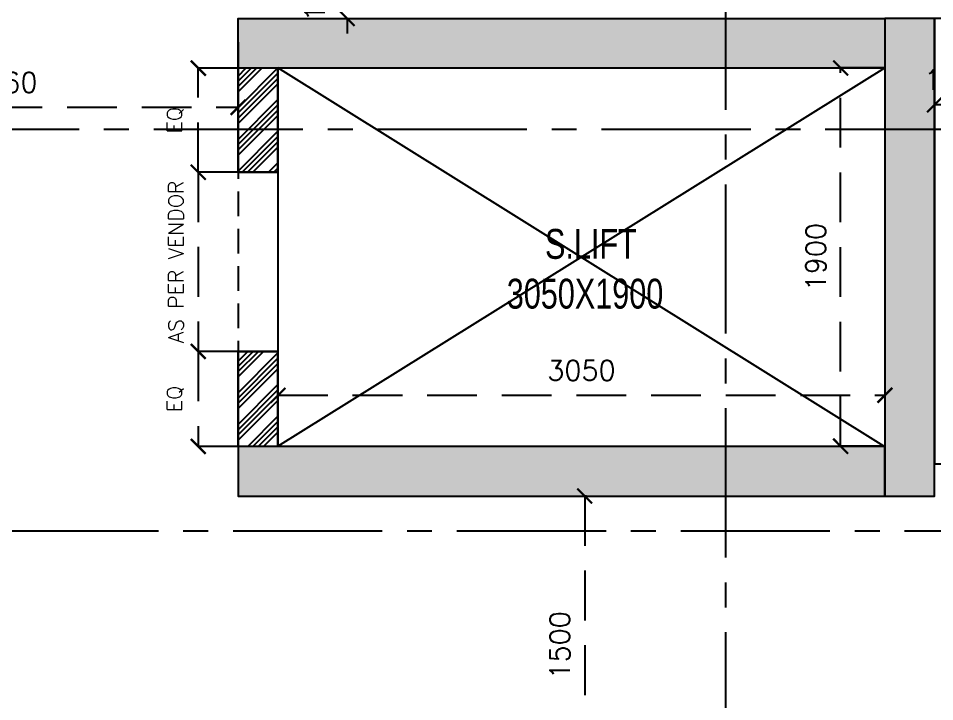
# Model space of a CAD drawing. Header units: millimetres. Extents: x 1180970 to 1231451, y -5737889 to -5695638.
# Drawn here: x 1206347 to 1210952, y -5714907 to -5711475 of the extents above; entities that cross this region are included whole.
import ezdxf

# ---------------------------------------------------------------- set-up
doc = ezdxf.new("R2010")
doc.units = ezdxf.units.MM
doc.header["$LTSCALE"] = 1000
doc.header["$MEASUREMENT"] = 0
for name, pattern in [('AUDIT_D_120904163729-0', [0]), ('T8 - GROUND FLOOR CORE$0$HIDDEN', [0.375, 0.25, -0.125]), ('T8 - GROUND FLOOR CORE$0$T10-TYPICAL FLOOR CORE$0$HIDDEN', [0.375, 0.25, -0.125]), ('T8 - GROUND FLOOR CORE$1$( Hidden )', [0.375, 0.25, -0.125]), ('T8_REFUGE COLUMNS$0$CENTER2', [1.125, 0.75, -0.125, 0.125, -0.125])]:
    doc.linetypes.add(name, pattern=pattern)
doc.layers.get('0').update_dxf_attribs({"linetype": 'AUDIT_D_120904163729-0'})
for name, color, linetype in [('T8 - GROUND FLOOR CORE$0$a-beam 2', 50, 'Continuous'), ('T8 - GROUND FLOOR CORE$0$A-DIMENSIONS', 2, 'T8 - GROUND FLOOR CORE$0$HIDDEN'), ('T8 - GROUND FLOOR CORE$0$CUT-OUT', 49, 'Continuous'), ('T8 - GROUND FLOOR CORE$0$T10-TYPICAL FLOOR CORE$0$A-SLAB SUNK-AC LEDGES', 251, 'T8 - GROUND FLOOR CORE$0$T10-TYPICAL FLOOR CORE$0$HIDDEN'), ('T8_REFUGE COLUMNS$0$A-CENTERLINE', 193, 'T8_REFUGE COLUMNS$0$CENTER2'), ('T8_REFUGE COLUMNS$0$A-RCC COLS', 3, 'Continuous')]:
    doc.layers.add(name, color=color, linetype=linetype)
for name, color, linetype, lineweight in [('T8 - GROUND FLOOR CORE$0$a-Text', 4, 'Continuous', 0), ('T8 - GROUND FLOOR CORE$0$A-WALL- 160', 6, 'Continuous', 30), ('T8 - GROUND FLOOR CORE$0$D&W', 8, 'Continuous', 25), ('T8(T9 IS SIMILAR) - GROUND FLOOR$0$D&W', 8, 'Continuous', 25)]:
    doc.layers.add(name, color=color, linetype=linetype, lineweight=lineweight)
doc.layers.add('T8_REFUGE COLUMNS$0$COL-HATCH', color=7, linetype='Continuous', lineweight=25, true_color=0xa3a3a3)
doc.styles.add('T8 - GROUND FLOOR CORE$0$ARIAL ARROW', font='swisscl.ttf')
doc.styles.add('T8 - GROUND FLOOR CORE$0$Romans 1', font='romans.shx', dxfattribs={"height": 100})
doc.dimstyles.new('T8 - GROUND FLOOR CORE$0$ALPINE S', dxfattribs={"dimscale": 0, "dimtxt": 100, "dimasz": 75, "dimexe": 0, "dimexo": 0, "dimgap": 75, "dimtad": 1, "dimdec": 0, "dimzin": 0, "dimdsep": 46, "dimtxsty": 'T8 - GROUND FLOOR CORE$0$Romans 1', "dimblk": 'T8 - GROUND FLOOR CORE$0$_ArchTick', "dimcen": 0.09, "dimclrd": 256, "dimclre": 256, "dimclrt": 7, "dimadec": 0, "dimazin": 0, "dimtfac": 1, "dimtdec": 0, "dimtofl": 0, "dimtmove": 1, "dimatfit": 0, "dimldrblk": 'T8 - GROUND FLOOR CORE$0$_Open90', "dimfxl": 1, "dimtolj": 1, "dimtzin": 0, "dimarcsym": 0})

# ---------------------------------------------------------------- blocks, each defined once
blk = doc.blocks.new('T8_REFUGE COLUMNS')
at = {"layer": 'T8_REFUGE COLUMNS$0$COL-HATCH', "linetype": 'ByBlock'}
h = blk.add_hatch(color=256, dxfattribs=at)
h.dxf.hatch_style = 1
h.paths.add_polyline_path([(1210702.1, -5711724.9), (1207452.1, -5711724.9), (1207452.1, -5711474.9), (1210702.1, -5711474.9)])
h = blk.add_hatch(color=256, dxfattribs=at)
h.dxf.hatch_style = 1
h.paths.add_polyline_path([(1210952.1, -5711474.9), (1210702.1, -5711474.9), (1210702.1, -5713874.9), (1210952.1, -5713874.9)])
h = blk.add_hatch(color=256, dxfattribs=at)
h.dxf.hatch_style = 1
h.paths.add_polyline_path([(1210702.1, -5713624.9), (1207452.1, -5713624.9), (1207452.1, -5713874.9), (1210702.1, -5713874.9)])
at = {"layer": 'T8_REFUGE COLUMNS$0$A-CENTERLINE'}
for p, q in [((1209902.1, -5728808.5), (1209902.1, -5698573.6)), ((1223527.8, -5712032.4), (1182137.1, -5712032.4)), ((1229551.2, -5714049.9), (1182156.9, -5714049.9))]:
    blk.add_line(p, q, dxfattribs=at)
at = {"layer": 'T8_REFUGE COLUMNS$0$A-RCC COLS', "linetype": 'ByBlock'}
for points in [[(1210702.1, -5711724.9), (1207452.1, -5711724.9), (1207452.1, -5711474.9), (1210702.1, -5711474.9)], [(1210952.1, -5711474.9), (1210702.1, -5711474.9), (1210702.1, -5713874.9), (1210952.1, -5713874.9)], [(1210702.1, -5713624.9), (1207452.1, -5713624.9), (1207452.1, -5713874.9), (1210702.1, -5713874.9)]]:
    blk.add_lwpolyline(points, close=True, dxfattribs=at)
blk = doc.blocks.new('T8 - GROUND FLOOR CORE$0$_ArchTick')
at = {"color": 0, "linetype": 'ByBlock', "const_width": 0.15}
blk.add_lwpolyline([(-0.5, -0.5), (0.5, 0.5)], dxfattribs=at)
blk = doc.blocks.new('*D196')
at = {"layer": 'T8 - GROUND FLOOR CORE$0$A-DIMENSIONS', "linetype": 'T8 - GROUND FLOOR CORE$0$HIDDEN', "lineweight": -2, "transparency": 16777216}
for p, q in [((1209202.3, -5713874), (1209193.6, -5713874)), ((1209202.3, -5715374), (1209193.6, -5715374))]:
    blk.add_line(p, q, dxfattribs=at)
at = {"layer": 'T8 - GROUND FLOOR CORE$0$A-DIMENSIONS', "lineweight": -2, "transparency": 16777216}
blk.add_line((1209193.6, -5713874), (1209193.6, -5715374), dxfattribs=at)
at = {"layer": 'T8 - GROUND FLOOR CORE$0$A-DIMENSIONS', "linetype": 'ByBlock', "lineweight": -2, "transparency": 16777216, "xscale": 75, "yscale": 75, "zscale": 75}
for p, rotation in [((1209193.6, -5713874), 90), ((1209193.6, -5715374), 270)]:
    blk.add_blockref('T8 - GROUND FLOOR CORE$0$_ArchTick', p, dxfattribs=dict(at, rotation=rotation))
at = {"layer": 'T8 - GROUND FLOOR CORE$0$A-DIMENSIONS', "color": 7, "linetype": 'ByBlock', "transparency": 16777216, "insert": (1209068.6, -5714624), "char_height": 100, "attachment_point": 5, "rotation": 90, "style": 'T8 - GROUND FLOOR CORE$0$Romans 1'}
blk.add_mtext('\\A1;1500', dxfattribs=at)
blk = doc.blocks.new('T8 - GROUND FLOOR CORE$0$_Open90')
at = {"color": 0, "linetype": 'ByBlock', "lineweight": -2}
for p, q in [((0, 0), (-1, 0)), ((-0.5, 0.5), (0, 0)), ((0, 0), (-0.5, -0.5))]:
    blk.add_line(p, q, dxfattribs=at)
blk = doc.blocks.new('*D197')
at = {"layer": 'T8 - GROUND FLOOR CORE$0$A-DIMENSIONS', "linetype": 'T8 - GROUND FLOOR CORE$0$HIDDEN', "lineweight": -2, "transparency": 16777216}
for p, q in [((1207652.3, -5712656.5), (1207652.3, -5713368)), ((1210702.4, -5712674), (1210702.4, -5713368))]:
    blk.add_line(p, q, dxfattribs=at)
at = {"layer": 'T8 - GROUND FLOOR CORE$0$A-DIMENSIONS', "lineweight": -2, "transparency": 16777216}
blk.add_line((1207652.3, -5713368), (1210702.4, -5713368), dxfattribs=at)
at = {"layer": 'T8 - GROUND FLOOR CORE$0$A-DIMENSIONS', "linetype": 'ByBlock', "lineweight": -2, "transparency": 16777216, "xscale": 75, "yscale": 75, "zscale": 75, "rotation": 180}
blk.add_blockref('T8 - GROUND FLOOR CORE$0$_ArchTick', (1207652.3, -5713368), dxfattribs=at)
at = {"layer": 'T8 - GROUND FLOOR CORE$0$A-DIMENSIONS', "linetype": 'ByBlock', "lineweight": -2, "transparency": 16777216, "xscale": 75, "yscale": 75, "zscale": 75}
blk.add_blockref('T8 - GROUND FLOOR CORE$0$_ArchTick', (1210702.4, -5713368), dxfattribs=at)
at = {"layer": 'T8 - GROUND FLOOR CORE$0$A-DIMENSIONS', "color": 7, "linetype": 'ByBlock', "transparency": 16777216, "insert": (1209177.3, -5713243), "char_height": 100, "attachment_point": 5, "style": 'T8 - GROUND FLOOR CORE$0$Romans 1'}
blk.add_mtext('\\A1;3050', dxfattribs=at)
blk = doc.blocks.new('*D198')
at = {"layer": 'T8 - GROUND FLOOR CORE$0$A-DIMENSIONS', "linetype": 'T8 - GROUND FLOOR CORE$0$HIDDEN', "lineweight": -2, "transparency": 16777216}
for p, q in [((1210702.4, -5711724), (1210479.9, -5711724)), ((1210702.4, -5713624), (1210479.9, -5713624))]:
    blk.add_line(p, q, dxfattribs=at)
at = {"layer": 'T8 - GROUND FLOOR CORE$0$A-DIMENSIONS', "lineweight": -2, "transparency": 16777216}
blk.add_line((1210479.9, -5713624), (1210479.9, -5711724), dxfattribs=at)
at = {"layer": 'T8 - GROUND FLOOR CORE$0$A-DIMENSIONS', "linetype": 'ByBlock', "lineweight": -2, "transparency": 16777216, "xscale": 75, "yscale": 75, "zscale": 75}
for p, rotation in [((1210479.9, -5711724), 90), ((1210479.9, -5713624), 270)]:
    blk.add_blockref('T8 - GROUND FLOOR CORE$0$_ArchTick', p, dxfattribs=dict(at, rotation=rotation))
at = {"layer": 'T8 - GROUND FLOOR CORE$0$A-DIMENSIONS', "color": 7, "linetype": 'ByBlock', "transparency": 16777216, "insert": (1210354.9, -5712674), "char_height": 100, "attachment_point": 5, "rotation": 90, "style": 'T8 - GROUND FLOOR CORE$0$Romans 1'}
blk.add_mtext('\\A1;1900', dxfattribs=at)
blk = doc.blocks.new('*D199')
at = {"layer": 'T8 - GROUND FLOOR CORE$0$A-DIMENSIONS', "linetype": 'T8 - GROUND FLOOR CORE$0$HIDDEN', "lineweight": -2, "transparency": 16777216}
for p, q in [((1205092.4, -5711774.7), (1205092.4, -5711921.6)), ((1207452.3, -5711985.4), (1207452.3, -5711921.6))]:
    blk.add_line(p, q, dxfattribs=at)
at = {"layer": 'T8 - GROUND FLOOR CORE$0$A-DIMENSIONS', "lineweight": -2, "transparency": 16777216}
blk.add_line((1205092.4, -5711921.6), (1207452.3, -5711921.6), dxfattribs=at)
at = {"layer": 'T8 - GROUND FLOOR CORE$0$A-DIMENSIONS', "linetype": 'ByBlock', "lineweight": -2, "transparency": 16777216, "xscale": 75, "yscale": 75, "zscale": 75, "rotation": 180}
blk.add_blockref('T8 - GROUND FLOOR CORE$0$_ArchTick', (1205092.4, -5711921.6), dxfattribs=at)
at = {"layer": 'T8 - GROUND FLOOR CORE$0$A-DIMENSIONS', "linetype": 'ByBlock', "lineweight": -2, "transparency": 16777216, "xscale": 75, "yscale": 75, "zscale": 75}
blk.add_blockref('T8 - GROUND FLOOR CORE$0$_ArchTick', (1207452.3, -5711921.6), dxfattribs=at)
at = {"layer": 'T8 - GROUND FLOOR CORE$0$A-DIMENSIONS', "color": 7, "linetype": 'ByBlock', "transparency": 16777216, "insert": (1206272.3, -5711796.6), "char_height": 100, "attachment_point": 5, "style": 'T8 - GROUND FLOOR CORE$0$Romans 1'}
blk.add_mtext('\\A1;2360', dxfattribs=at)
blk = doc.blocks.new('*D219')
at = {"layer": 'T8 - GROUND FLOOR CORE$0$A-DIMENSIONS', "linetype": 'T8 - GROUND FLOOR CORE$0$HIDDEN', "lineweight": -2, "transparency": 16777216}
for p, q in [((1207452.3, -5712247.9), (1207251.7, -5712247.9)), ((1207452.3, -5713147.9), (1207251.7, -5713147.9))]:
    blk.add_line(p, q, dxfattribs=at)
at = {"layer": 'T8 - GROUND FLOOR CORE$0$A-DIMENSIONS', "lineweight": -2, "transparency": 16777216}
blk.add_line((1207251.7, -5712247.9), (1207251.7, -5713147.9), dxfattribs=at)
at = {"layer": 'T8 - GROUND FLOOR CORE$0$A-DIMENSIONS', "linetype": 'ByBlock', "lineweight": -2, "transparency": 16777216, "xscale": 75, "yscale": 75, "zscale": 75}
for p, rotation in [((1207251.7, -5712247.9), 90), ((1207251.7, -5713147.9), 270)]:
    blk.add_blockref('T8 - GROUND FLOOR CORE$0$_ArchTick', p, dxfattribs=dict(at, rotation=rotation))
at = {"layer": 'T8 - GROUND FLOOR CORE$0$A-DIMENSIONS', "color": 7, "linetype": 'ByBlock', "transparency": 16777216, "insert": (1207139.2, -5712697.9), "char_height": 100, "attachment_point": 5, "rotation": 90, "style": 'T8 - GROUND FLOOR CORE$0$Romans 1'}
blk.add_mtext('\\A1;{\\H0.75x;AS PER VENDOR}', dxfattribs=at)
blk = doc.blocks.new('*D233')
at = {"layer": 'T8 - GROUND FLOOR CORE$0$A-DIMENSIONS', "lineweight": -2, "transparency": 16777216}
for p, q in [((1207999.8, -5711325.4), (1207999.8, -5711250.4)), ((1207999.8, -5711475.3), (1207999.8, -5711550.3))]:
    blk.add_line(p, q, dxfattribs=at)
at = {"layer": 'T8 - GROUND FLOOR CORE$0$A-DIMENSIONS', "linetype": 'T8 - GROUND FLOOR CORE$0$HIDDEN', "lineweight": -2, "transparency": 16777216}
for p, q in [((1207612.2, -5711325.4), (1207999.8, -5711325.4)), ((1207612.2, -5711475.3), (1207999.8, -5711475.3))]:
    blk.add_line(p, q, dxfattribs=at)
at = {"layer": 'T8 - GROUND FLOOR CORE$0$A-DIMENSIONS', "linetype": 'ByBlock', "lineweight": -2, "transparency": 16777216, "xscale": 75, "yscale": 75, "zscale": 75}
for p, rotation in [((1207999.8, -5711325.4), 270), ((1207999.8, -5711475.3), 90)]:
    blk.add_blockref('T8 - GROUND FLOOR CORE$0$_ArchTick', p, dxfattribs=dict(at, rotation=rotation))
at = {"layer": 'T8 - GROUND FLOOR CORE$0$A-DIMENSIONS', "color": 7, "linetype": 'ByBlock', "transparency": 16777216, "insert": (1207837.3, -5711362.9), "char_height": 100, "attachment_point": 5, "rotation": 90, "style": 'T8 - GROUND FLOOR CORE$0$Romans 1'}
blk.add_mtext('\\A1;150', dxfattribs=at)
blk = doc.blocks.new('*D234')
at = {"layer": 'T8 - GROUND FLOOR CORE$0$A-DIMENSIONS', "linetype": 'T8 - GROUND FLOOR CORE$0$HIDDEN', "lineweight": -2, "transparency": 16777216}
for p, q in [((1210952.1, -5712171.9), (1210952.1, -5711908.4)), ((1211102.1, -5712171.9), (1211102.1, -5711908.4))]:
    blk.add_line(p, q, dxfattribs=at)
at = {"layer": 'T8 - GROUND FLOOR CORE$0$A-DIMENSIONS', "lineweight": -2, "transparency": 16777216}
blk.add_line((1211102.1, -5711908.4), (1210952.1, -5711908.4), dxfattribs=at)
at = {"layer": 'T8 - GROUND FLOOR CORE$0$A-DIMENSIONS', "linetype": 'ByBlock', "lineweight": -2, "transparency": 16777216, "xscale": 75, "yscale": 75, "zscale": 75, "rotation": 180}
blk.add_blockref('T8 - GROUND FLOOR CORE$0$_ArchTick', (1210952.1, -5711908.4), dxfattribs=at)
at = {"layer": 'T8 - GROUND FLOOR CORE$0$A-DIMENSIONS', "linetype": 'ByBlock', "lineweight": -2, "transparency": 16777216, "xscale": 75, "yscale": 75, "zscale": 75}
blk.add_blockref('T8 - GROUND FLOOR CORE$0$_ArchTick', (1211102.1, -5711908.4), dxfattribs=at)
at = {"layer": 'T8 - GROUND FLOOR CORE$0$A-DIMENSIONS', "color": 7, "linetype": 'ByBlock', "transparency": 16777216, "insert": (1211027.1, -5711783.4), "char_height": 100, "attachment_point": 5, "style": 'T8 - GROUND FLOOR CORE$0$Romans 1'}
blk.add_mtext('\\A1;150', dxfattribs=at)
blk = doc.blocks.new('*D245')
at = {"layer": 'T8 - GROUND FLOOR CORE$0$A-DIMENSIONS', "linetype": 'T8 - GROUND FLOOR CORE$0$HIDDEN', "lineweight": -2, "transparency": 16777216}
for p, q in [((1207452.3, -5711724.9), (1207251.7, -5711724.9)), ((1207452.3, -5712247.9), (1207251.7, -5712247.9))]:
    blk.add_line(p, q, dxfattribs=at)
at = {"layer": 'T8 - GROUND FLOOR CORE$0$A-DIMENSIONS', "lineweight": -2, "transparency": 16777216}
blk.add_line((1207251.7, -5712247.9), (1207251.7, -5711724.9), dxfattribs=at)
at = {"layer": 'T8 - GROUND FLOOR CORE$0$A-DIMENSIONS', "linetype": 'ByBlock', "lineweight": -2, "transparency": 16777216, "xscale": 75, "yscale": 75, "zscale": 75}
for p, rotation in [((1207251.7, -5711724.9), 90), ((1207251.7, -5712247.9), 270)]:
    blk.add_blockref('T8 - GROUND FLOOR CORE$0$_ArchTick', p, dxfattribs=dict(at, rotation=rotation))
at = {"layer": 'T8 - GROUND FLOOR CORE$0$A-DIMENSIONS', "color": 7, "linetype": 'ByBlock', "transparency": 16777216, "insert": (1207135.6, -5711986.4), "char_height": 100, "attachment_point": 5, "rotation": 90, "style": 'T8 - GROUND FLOOR CORE$0$Romans 1'}
blk.add_mtext('\\A1;{\\H0.75x;EQ}', dxfattribs=at)
blk = doc.blocks.new('*D246')
at = {"layer": 'T8 - GROUND FLOOR CORE$0$A-DIMENSIONS', "linetype": 'T8 - GROUND FLOOR CORE$0$HIDDEN', "lineweight": -2, "transparency": 16777216}
for p, q in [((1207452.3, -5713147.9), (1207251.7, -5713147.9)), ((1207452.3, -5713624.9), (1207251.7, -5713624.9))]:
    blk.add_line(p, q, dxfattribs=at)
at = {"layer": 'T8 - GROUND FLOOR CORE$0$A-DIMENSIONS', "lineweight": -2, "transparency": 16777216}
blk.add_line((1207251.7, -5713147.9), (1207251.7, -5713624.9), dxfattribs=at)
at = {"layer": 'T8 - GROUND FLOOR CORE$0$A-DIMENSIONS', "linetype": 'ByBlock', "lineweight": -2, "transparency": 16777216, "xscale": 75, "yscale": 75, "zscale": 75}
for p, rotation in [((1207251.7, -5713147.9), 90), ((1207251.7, -5713624.9), 270)]:
    blk.add_blockref('T8 - GROUND FLOOR CORE$0$_ArchTick', p, dxfattribs=dict(at, rotation=rotation))
at = {"layer": 'T8 - GROUND FLOOR CORE$0$A-DIMENSIONS', "color": 7, "linetype": 'ByBlock', "transparency": 16777216, "insert": (1207135.6, -5713386.4), "char_height": 100, "attachment_point": 5, "rotation": 90, "style": 'T8 - GROUND FLOOR CORE$0$Romans 1'}
blk.add_mtext('\\A1;{\\H0.75x;EQ}', dxfattribs=at)
blk = doc.blocks.new('T8 - GROUND FLOOR CORE')
at = {"layer": 'T8 - GROUND FLOOR CORE$0$T10-TYPICAL FLOOR CORE$0$A-SLAB SUNK-AC LEDGES', "linetype": 'ByBlock'}
h = blk.add_hatch(dxfattribs=at)
h.set_pattern_fill('ANSI34', color=256, scale=150)
h.paths.add_polyline_path([(1207452.3, -5713624), (1207652.3, -5713624), (1207652.3, -5713147.9), (1207452.3, -5713147.9)])
h.paths.add_polyline_path([(1207452.3, -5712247.9), (1207652.3, -5712247.9), (1207652.3, -5711724), (1207452.3, -5711724)])
h.paths.add_polyline_path([(1200292.4, -5712999.6), (1200917.4, -5712999.6), (1200917.4, -5712799.6), (1200292.4, -5712799.6)])
h.paths.add_polyline_path([(1201817.4, -5712999.6), (1203317.4, -5712999.6), (1203317.3, -5712799.6), (1201817.4, -5712799.6)])
h.paths.add_polyline_path([(1204217.4, -5712999.6), (1204842.3, -5712999.6), (1204842.3, -5712799.6), (1204217.4, -5712799.6)])
h.paths.add_polyline_path([(1204367.2, -5717174), (1204842.2, -5717174), (1204842.2, -5716974), (1204367.2, -5716974)])
h.paths.add_polyline_path([(1202992.1, -5717174.2), (1203467.2, -5717174.2), (1203467.2, -5716974), (1202992.1, -5716974)])
at = {"layer": 'T8 - GROUND FLOOR CORE$0$a-beam 2', "color": 8, "linetype": 'T8 - GROUND FLOOR CORE$1$( Hidden )', "ltscale": 0.5}
blk.add_line((1207452.3, -5711594), (1207452.3, -5713624), dxfattribs=at)
at = {"layer": 'T8 - GROUND FLOOR CORE$0$A-WALL- 160', "linetype": 'ByBlock'}
for p, q in [((1207452.3, -5712247.9), (1207452.3, -5711722.9)), ((1207652.3, -5712247.9), (1207652.3, -5711724)), ((1207452.3, -5712247.9), (1207652.3, -5712247.9)), ((1207452.3, -5713624), (1207452.3, -5713147.9)), ((1207452.3, -5713147.9), (1207652.3, -5713147.9)), ((1207652.3, -5713624), (1207652.3, -5713147.9))]:
    blk.add_line(p, q, dxfattribs=at)
at = {"layer": 'T8 - GROUND FLOOR CORE$0$CUT-OUT'}
for p, q in [((1207652.2, -5713624), (1210702.4, -5711724)), ((1210697.2, -5713624), (1207652.3, -5711724))]:
    blk.add_line(p, q, dxfattribs=at)
at = {"layer": 'T8 - GROUND FLOOR CORE$0$CUT-OUT', "linetype": 'ByBlock'}
blk.add_lwpolyline([(1210952.4, -5711473.6), (1211102.4, -5711473.6), (1211102.4, -5713713.9), (1210952.4, -5713713.9)], close=True, dxfattribs=at)
at = {"layer": 'T8 - GROUND FLOOR CORE$0$D&W', "linetype": 'ByBlock'}
blk.add_line((1207652.3, -5712247.9), (1207652.3, -5713147.9), dxfattribs=at)
at = {"layer": 'T8 - GROUND FLOOR CORE$0$a-Text', "linetype": 'ByBlock', "insert": (1208995.2, -5712934.7), "char_height": 150, "width": 438.696, "attachment_point": 7, "style": 'T8 - GROUND FLOOR CORE$0$ARIAL ARROW'}
blk.add_mtext('\\pi-1.08126;S.LIFT\\P\\pi-193.20118;3050X1900', dxfattribs=at)
at = {"layer": 'T8 - GROUND FLOOR CORE$0$A-DIMENSIONS', "linetype": 'ByBlock'}
for base, p1, p2, angle, picture, middle in [((1207999.8, -5711325.4, 0), (1207612.2, -5711475.3, 0), (1207612.2, -5711325.4, 0), 270, '*D233', (1207962.3, -5711362.9, 0)), ((1210952.1, -5711908.4, 0), (1211102.1, -5712171.9, 0), (1210952.1, -5712171.9, 0), 180, '*D234', (1211027.1, -5711908.4, 0))]:
    dim = blk.add_linear_dim(base=base, p1=p1, p2=p2, angle=angle, dimstyle='T8 - GROUND FLOOR CORE$0$ALPINE S', override={"dimscale": 1, "dimfxl": 5, "dimarcsym": 1}, dxfattribs=at)
    dim.commit()
    dim.dimension.update_dxf_attribs({"geometry": picture, "text_midpoint": middle, "dimtype": 128})
for base, p1, p2, angle, picture, middle in [((1207251.7, -5711724.9), (1207452.3, -5712247.9), (1207452.3, -5711724.9), 90, '*D245', (1207135.6, -5711986.4)), ((1207251.7, -5713624.9), (1207452.3, -5713147.9), (1207452.3, -5713624.9), 270, '*D246', (1207135.6, -5713386.4))]:
    dim = blk.add_linear_dim(base=base, p1=p1, p2=p2, angle=angle, text='{\\H0.75x;EQ}', dimstyle='T8 - GROUND FLOOR CORE$0$ALPINE S', override={"dimscale": 1, "dimfxl": 5, "dimarcsym": 1}, dxfattribs=at)
    dim.commit()
    dim.dimension.update_dxf_attribs({"geometry": picture, "text_midpoint": middle})
for base, p1, p2, picture, middle in [((1210479.9, -5711724), (1210702.4, -5713624), (1210702.4, -5711724), '*D198', (1210354.9, -5712674)), ((1209193.6, -5715374), (1209202.3, -5713874), (1209202.3, -5715374), '*D196', (1209068.6, -5714624))]:
    dim = blk.add_linear_dim(base=base, p1=p1, p2=p2, angle=90, dimstyle='T8 - GROUND FLOOR CORE$0$ALPINE S', override={"dimscale": 1, "dimfxl": 5, "dimarcsym": 1}, dxfattribs=at)
    dim.commit()
    dim.dimension.update_dxf_attribs({"geometry": picture, "text_midpoint": middle})
for base, p1, p2, picture, middle in [((1207452.3, -5711921.6), (1205092.4, -5711774.7), (1207452.3, -5711985.4), '*D199', (1206272.3, -5711796.6)), ((1210702.4, -5713368), (1207652.3, -5712656.5), (1210702.4, -5712674), '*D197', (1209177.3, -5713243))]:
    dim = blk.add_linear_dim(base=base, p1=p1, p2=p2, dimstyle='T8 - GROUND FLOOR CORE$0$ALPINE S', override={"dimscale": 1, "dimfxl": 5, "dimarcsym": 1}, dxfattribs=at)
    dim.commit()
    dim.dimension.update_dxf_attribs({"geometry": picture, "text_midpoint": middle})
dim = blk.add_linear_dim(base=(1207251.7, -5713147.9), p1=(1207452.3, -5712247.9), p2=(1207452.3, -5713147.9), angle=270, text='{\\H0.75x;AS PER VENDOR}', dimstyle='T8 - GROUND FLOOR CORE$0$ALPINE S', override={"dimscale": 1, "dimfxl": 5, "dimarcsym": 1}, dxfattribs=at)
dim.commit()
dim.dimension.update_dxf_attribs({"geometry": '*D219', "text_midpoint": (1207251.7, -5712697.9), "dimtype": 128})
blk = doc.blocks.new('T8(T9 IS SIMILAR) - GROUND FLOOR')
at = {"layer": 'T8(T9 IS SIMILAR) - GROUND FLOOR$0$D&W', "linetype": 'ByBlock'}
for name in ['T8_REFUGE COLUMNS', 'T8 - GROUND FLOOR CORE']:
    blk.add_blockref(name, (0, 0), dxfattribs=at)

msp = doc.modelspace()

# ---------------------------------------------------------------- block references
at = {"linetype": 'ByBlock'}
msp.add_blockref('T8(T9 IS SIMILAR) - GROUND FLOOR', (0, 0), dxfattribs=at)

doc.saveas('drawing.dxf')
